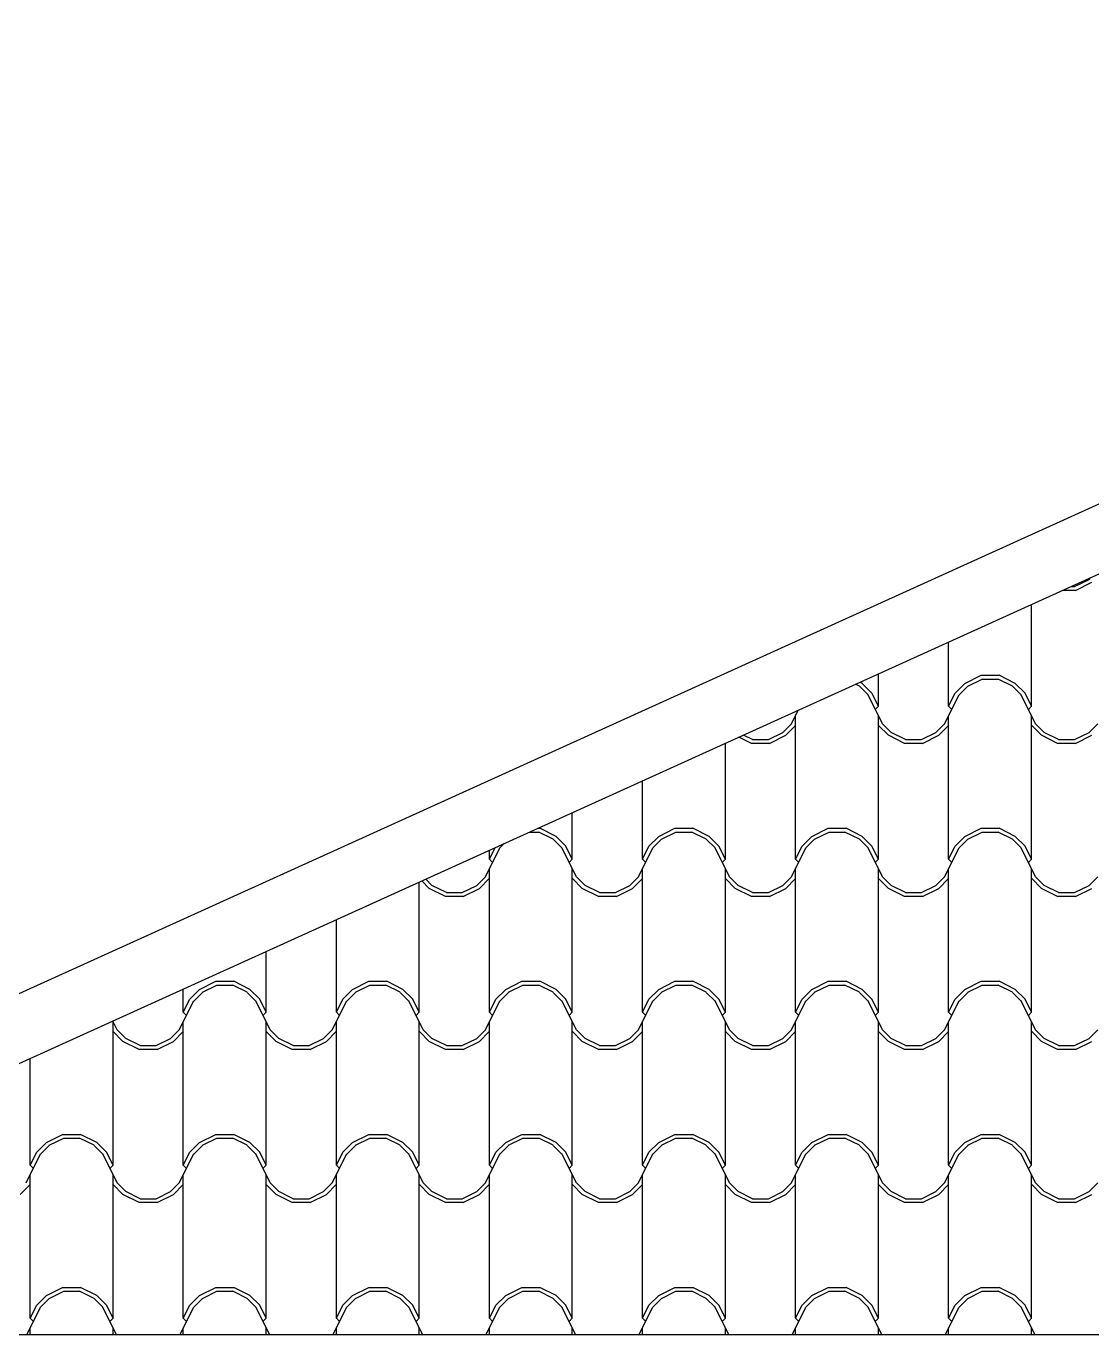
# Model space of a CAD drawing. Extents: x -14.8 to 35.6, y 44.5 to 81.2.
# Drawn here: x -1.911 to -0.241, y 50.193 to 52.245 of the extents above; entities that cross this region are included whole.
import ezdxf

# ---------------------------------------------------------------- set-up
doc = ezdxf.new("R2010")
doc.units = 0
doc.header["$MEASUREMENT"] = 0
doc.layers.add('NUEVO', color=1, linetype='CONTINUOUS')
doc.layers.add('RELLENO', color=7, linetype='CONTINUOUS')

msp = doc.modelspace()

# ---------------------------------------------------------------- linework, layer by layer
at = {"layer": 'NUEVO'}
for p, q in [((1.4227, 52.2452), (-2.9019, 50.284)), ((1.4227, 52.1354), (-2.8606, 50.1929)), ((5.7061, 50.1929), (-2.8606, 50.1929)), ((4.4994, 50.1929), (-2.8606, 50.1929))]:
    msp.add_line(p, q, dxfattribs=at)
at = {"layer": 'RELLENO', "color": 1}
for p, q in [((-0.2675, 51.3664), (-0.2449, 51.3777)), ((-0.2659, 51.3604), (-0.2405, 51.3732)), ((-0.2449, 51.3776), (-0.2421, 51.3804)), ((-0.2659, 51.3604), (-0.2861, 51.3604)), ((-0.2731, 51.3664), (-0.2675, 51.3664)), ((-0.335, 51.1789), (-0.335, 51.3383)), ((-0.465, 51.1789), (-0.465, 51.2793)), ((-0.575, 51.1789), (-0.575, 51.2294)), ((-0.4395, 51.2146), (-0.4141, 51.2273)), ((-0.4141, 51.2273), (-0.3859, 51.2273)), ((-0.3605, 51.2146), (-0.3859, 51.2273)), ((-0.6049, 51.2101), (-0.611, 51.2131)), ((-0.5913, 51.1964), (-0.6049, 51.21)), ((-0.6005, 51.2146), (-0.6039, 51.2163)), ((-0.5852, 51.1993), (-0.6005, 51.2145)), ((-0.4548, 51.1993), (-0.4395, 51.2145)), ((-0.4487, 51.1964), (-0.4351, 51.21)), ((-0.4351, 51.2101), (-0.4125, 51.2214)), ((-0.4125, 51.2213), (-0.3875, 51.2213)), ((-0.3649, 51.2101), (-0.3875, 51.2214)), ((-0.3513, 51.1964), (-0.3649, 51.21)), ((-0.3452, 51.1993), (-0.3605, 51.2145)), ((-0.5687, 51.1513), (-0.5913, 51.1965)), ((-0.5687, 51.1513), (-0.5913, 51.1965)), ((-0.575, 51.1789), (-0.5852, 51.1993)), ((-0.575, 51.1789), (-0.5852, 51.1993)), ((-0.4713, 51.1513), (-0.4487, 51.1965)), ((-0.4713, 51.1513), (-0.4487, 51.1965)), ((-0.465, 51.1789), (-0.4548, 51.1993)), ((-0.465, 51.1789), (-0.4548, 51.1993)), ((-0.3287, 51.1513), (-0.3513, 51.1965)), ((-0.3287, 51.1513), (-0.3513, 51.1965)), ((-0.335, 51.1789), (-0.3452, 51.1993)), ((-0.335, 51.1789), (-0.3452, 51.1993)), ((-0.7113, 51.1513), (-0.7007, 51.1724)), ((-0.7113, 51.1513), (-0.7007, 51.1724)), ((-0.58, 51.1738), (-0.575, 51.1788)), ((-0.46, 51.1738), (-0.465, 51.1788)), ((-0.34, 51.1738), (-0.335, 51.1788)), ((-0.7249, 51.1376), (-0.7113, 51.1512)), ((-0.7205, 51.1331), (-0.7052, 51.1484)), ((-0.705, 50.9389), (-0.705, 51.1639)), ((-0.575, 50.9389), (-0.575, 51.1639)), ((-0.5595, 51.1331), (-0.5748, 51.1484)), ((-0.5551, 51.1376), (-0.5687, 51.1512)), ((-0.4849, 51.1376), (-0.4713, 51.1512)), ((-0.4805, 51.1331), (-0.4652, 51.1484)), ((-0.465, 50.9389), (-0.465, 51.1639)), ((-0.335, 50.9389), (-0.335, 51.1639)), ((-0.3195, 51.1331), (-0.3348, 51.1484)), ((-0.3151, 51.1376), (-0.3287, 51.1512)), ((-0.2449, 51.1376), (-0.2313, 51.1512)), ((-0.7741, 51.1204), (-0.7937, 51.1302)), ((-0.7725, 51.1264), (-0.7866, 51.1334)), ((-0.7725, 51.1264), (-0.7475, 51.1264)), ((-0.7475, 51.1264), (-0.7249, 51.1377)), ((-0.7459, 51.1204), (-0.7205, 51.1331)), ((-0.5341, 51.1204), (-0.5595, 51.1331)), ((-0.5325, 51.1264), (-0.5551, 51.1377)), ((-0.5325, 51.1264), (-0.5075, 51.1264)), ((-0.5075, 51.1264), (-0.4849, 51.1377)), ((-0.5059, 51.1204), (-0.4805, 51.1331)), ((-0.2941, 51.1204), (-0.3195, 51.1331)), ((-0.2925, 51.1264), (-0.3151, 51.1377)), ((-0.2925, 51.1264), (-0.2675, 51.1264)), ((-0.2675, 51.1264), (-0.2449, 51.1377)), ((-0.2659, 51.1204), (-0.2405, 51.1331)), ((-0.815, 50.9389), (-0.815, 51.1206)), ((-0.7459, 51.1204), (-0.7741, 51.1204)), ((-0.5059, 51.1204), (-0.5341, 51.1204)), ((-0.2659, 51.1204), (-0.2941, 51.1204)), ((-0.945, 50.9389), (-0.945, 51.0616)), ((-1.055, 50.9389), (-1.055, 51.0117)), ((-1.122, 50.9813), (-1.1075, 50.9813)), ((-1.1089, 50.9873), (-1.1059, 50.9873)), ((-1.0849, 50.9701), (-1.1075, 50.9814)), ((-1.0805, 50.9746), (-1.1059, 50.9873)), ((-0.9195, 50.9746), (-0.8941, 50.9873)), ((-0.9151, 50.9701), (-0.8925, 50.9814)), ((-0.8941, 50.9873), (-0.8659, 50.9873)), ((-0.8925, 50.9813), (-0.8675, 50.9813)), ((-0.8449, 50.9701), (-0.8675, 50.9814)), ((-0.8405, 50.9746), (-0.8659, 50.9873)), ((-0.6795, 50.9746), (-0.6541, 50.9873)), ((-0.6751, 50.9701), (-0.6525, 50.9814)), ((-0.6541, 50.9873), (-0.6259, 50.9873)), ((-0.6525, 50.9813), (-0.6275, 50.9813)), ((-0.6049, 50.9701), (-0.6275, 50.9814)), ((-0.6005, 50.9746), (-0.6259, 50.9873)), ((-0.4395, 50.9746), (-0.4141, 50.9873)), ((-0.4351, 50.9701), (-0.4125, 50.9814)), ((-0.4141, 50.9873), (-0.3859, 50.9873)), ((-0.4125, 50.9813), (-0.3875, 50.9813)), ((-0.3649, 50.9701), (-0.3875, 50.9814)), ((-0.3605, 50.9746), (-0.3859, 50.9873)), ((-1.1687, 50.9564), (-1.1618, 50.9633)), ((-1.0713, 50.9564), (-1.0849, 50.97)), ((-1.0652, 50.9593), (-1.0805, 50.9745)), ((-0.9348, 50.9593), (-0.9195, 50.9745)), ((-0.9287, 50.9564), (-0.9151, 50.97)), ((-0.8313, 50.9564), (-0.8449, 50.97)), ((-0.8252, 50.9593), (-0.8405, 50.9745)), ((-0.6948, 50.9593), (-0.6795, 50.9745)), ((-0.6887, 50.9564), (-0.6751, 50.97)), ((-0.5913, 50.9564), (-0.6049, 50.97)), ((-0.5852, 50.9593), (-0.6005, 50.9745)), ((-0.4548, 50.9593), (-0.4395, 50.9745)), ((-0.4487, 50.9564), (-0.4351, 50.97)), ((-0.3513, 50.9564), (-0.3649, 50.97)), ((-0.3452, 50.9593), (-0.3605, 50.9745)), ((-1.1913, 50.9113), (-1.1687, 50.9565)), ((-1.1913, 50.9113), (-1.1687, 50.9565)), ((-1.185, 50.9389), (-1.176, 50.9569)), ((-1.185, 50.9389), (-1.176, 50.9569)), ((-1.185, 50.9389), (-1.185, 50.9528)), ((-1.0487, 50.9113), (-1.0713, 50.9565)), ((-1.0487, 50.9113), (-1.0713, 50.9565)), ((-1.055, 50.9389), (-1.0652, 50.9593)), ((-1.055, 50.9389), (-1.0652, 50.9593)), ((-0.9513, 50.9113), (-0.9287, 50.9565)), ((-0.9513, 50.9113), (-0.9287, 50.9565)), ((-0.945, 50.9389), (-0.9348, 50.9593)), ((-0.945, 50.9389), (-0.9348, 50.9593)), ((-0.8087, 50.9113), (-0.8313, 50.9565)), ((-0.8087, 50.9113), (-0.8313, 50.9565)), ((-0.815, 50.9389), (-0.8252, 50.9593)), ((-0.815, 50.9389), (-0.8252, 50.9593)), ((-0.7113, 50.9113), (-0.6887, 50.9565)), ((-0.7113, 50.9113), (-0.6887, 50.9565)), ((-0.705, 50.9389), (-0.6948, 50.9593)), ((-0.705, 50.9389), (-0.6948, 50.9593)), ((-0.5687, 50.9113), (-0.5913, 50.9565)), ((-0.5687, 50.9113), (-0.5913, 50.9565)), ((-0.575, 50.9389), (-0.5852, 50.9593)), ((-0.575, 50.9389), (-0.5852, 50.9593)), ((-0.4713, 50.9113), (-0.4487, 50.9565)), ((-0.4713, 50.9113), (-0.4487, 50.9565)), ((-0.465, 50.9389), (-0.4548, 50.9593)), ((-0.465, 50.9389), (-0.4548, 50.9593)), ((-0.3287, 50.9113), (-0.3513, 50.9565)), ((-0.3287, 50.9113), (-0.3513, 50.9565)), ((-0.335, 50.9389), (-0.3452, 50.9593)), ((-0.335, 50.9389), (-0.3452, 50.9593)), ((-1.18, 50.9338), (-1.185, 50.9388)), ((-1.185, 50.6989), (-1.185, 50.9239)), ((-1.06, 50.9338), (-1.055, 50.9388)), ((-1.055, 50.6989), (-1.055, 50.9239)), ((-0.94, 50.9338), (-0.945, 50.9388)), ((-0.945, 50.6989), (-0.945, 50.9239)), ((-0.82, 50.9338), (-0.815, 50.9388)), ((-0.815, 50.6989), (-0.815, 50.9239)), ((-0.7, 50.9338), (-0.705, 50.9388)), ((-0.705, 50.6989), (-0.705, 50.9239)), ((-0.58, 50.9338), (-0.575, 50.9388)), ((-0.575, 50.6989), (-0.575, 50.9239)), ((-0.46, 50.9338), (-0.465, 50.9388)), ((-0.465, 50.6989), (-0.465, 50.9239)), ((-0.34, 50.9338), (-0.335, 50.9388)), ((-0.335, 50.6989), (-0.335, 50.9239)), ((-1.295, 50.6989), (-1.295, 50.9029)), ((-1.2795, 50.8931), (-1.2911, 50.9047)), ((-1.2751, 50.8976), (-1.2849, 50.9075)), ((-1.2049, 50.8976), (-1.1913, 50.9112)), ((-1.2005, 50.8931), (-1.1852, 50.9084)), ((-1.0395, 50.8931), (-1.0548, 50.9084)), ((-1.0351, 50.8976), (-1.0487, 50.9112)), ((-0.9649, 50.8976), (-0.9513, 50.9112)), ((-0.9605, 50.8931), (-0.9452, 50.9084)), ((-0.7995, 50.8931), (-0.8148, 50.9084)), ((-0.7951, 50.8976), (-0.8087, 50.9112)), ((-0.7249, 50.8976), (-0.7113, 50.9112)), ((-0.7205, 50.8931), (-0.7052, 50.9084)), ((-0.5595, 50.8931), (-0.5748, 50.9084)), ((-0.5551, 50.8976), (-0.5687, 50.9112)), ((-0.4849, 50.8976), (-0.4713, 50.9112)), ((-0.4805, 50.8931), (-0.4652, 50.9084)), ((-0.3195, 50.8931), (-0.3348, 50.9084)), ((-0.3151, 50.8976), (-0.3287, 50.9112)), ((-0.2449, 50.8976), (-0.2313, 50.9112)), ((-1.2541, 50.8804), (-1.2795, 50.8931)), ((-1.2525, 50.8864), (-1.2751, 50.8977)), ((-1.2259, 50.8804), (-1.2541, 50.8804)), ((-1.2525, 50.8864), (-1.2275, 50.8864)), ((-1.2275, 50.8864), (-1.2049, 50.8977)), ((-1.2259, 50.8804), (-1.2005, 50.8931)), ((-1.0141, 50.8804), (-1.0395, 50.8931)), ((-1.0125, 50.8864), (-1.0351, 50.8977)), ((-0.9859, 50.8804), (-1.0141, 50.8804)), ((-1.0125, 50.8864), (-0.9875, 50.8864)), ((-0.9875, 50.8864), (-0.9649, 50.8977)), ((-0.9859, 50.8804), (-0.9605, 50.8931)), ((-0.7741, 50.8804), (-0.7995, 50.8931)), ((-0.7725, 50.8864), (-0.7951, 50.8977)), ((-0.7459, 50.8804), (-0.7741, 50.8804)), ((-0.7725, 50.8864), (-0.7475, 50.8864)), ((-0.7475, 50.8864), (-0.7249, 50.8977)), ((-0.7459, 50.8804), (-0.7205, 50.8931)), ((-0.5341, 50.8804), (-0.5595, 50.8931)), ((-0.5325, 50.8864), (-0.5551, 50.8977)), ((-0.5059, 50.8804), (-0.5341, 50.8804)), ((-0.5325, 50.8864), (-0.5075, 50.8864)), ((-0.5075, 50.8864), (-0.4849, 50.8977)), ((-0.5059, 50.8804), (-0.4805, 50.8931)), ((-0.2941, 50.8804), (-0.3195, 50.8931)), ((-0.2925, 50.8864), (-0.3151, 50.8977)), ((-0.2659, 50.8804), (-0.2941, 50.8804)), ((-0.2925, 50.8864), (-0.2675, 50.8864)), ((-0.2675, 50.8864), (-0.2449, 50.8977)), ((-0.2659, 50.8804), (-0.2405, 50.8931)), ((-1.425, 50.6989), (-1.425, 50.8439)), ((-1.535, 50.6989), (-1.535, 50.7941)), ((-1.665, 50.6989), (-1.665, 50.7351)), ((-1.6548, 50.7193), (-1.6395, 50.7345)), ((-1.6395, 50.7346), (-1.6141, 50.7473)), ((-1.6351, 50.7301), (-1.6125, 50.7414)), ((-1.6141, 50.7473), (-1.5859, 50.7473)), ((-1.6125, 50.7413), (-1.5875, 50.7413)), ((-1.5649, 50.7301), (-1.5875, 50.7414)), ((-1.5605, 50.7346), (-1.5859, 50.7473)), ((-1.5452, 50.7193), (-1.5605, 50.7345)), ((-1.4148, 50.7193), (-1.3995, 50.7345)), ((-1.3995, 50.7346), (-1.3741, 50.7473)), ((-1.3951, 50.7301), (-1.3725, 50.7414)), ((-1.3741, 50.7473), (-1.3459, 50.7473)), ((-1.3725, 50.7413), (-1.3475, 50.7413)), ((-1.3249, 50.7301), (-1.3475, 50.7414)), ((-1.3205, 50.7346), (-1.3459, 50.7473)), ((-1.3052, 50.7193), (-1.3205, 50.7345)), ((-1.1748, 50.7193), (-1.1595, 50.7345)), ((-1.1595, 50.7346), (-1.1341, 50.7473)), ((-1.1551, 50.7301), (-1.1325, 50.7414)), ((-1.1341, 50.7473), (-1.1059, 50.7473)), ((-1.1325, 50.7413), (-1.1075, 50.7413)), ((-1.0849, 50.7301), (-1.1075, 50.7414)), ((-1.0805, 50.7346), (-1.1059, 50.7473)), ((-1.0652, 50.7193), (-1.0805, 50.7345)), ((-0.9348, 50.7193), (-0.9195, 50.7345)), ((-0.9195, 50.7346), (-0.8941, 50.7473)), ((-0.9151, 50.7301), (-0.8925, 50.7414)), ((-0.8941, 50.7473), (-0.8659, 50.7473)), ((-0.8925, 50.7413), (-0.8675, 50.7413)), ((-0.8449, 50.7301), (-0.8675, 50.7414)), ((-0.8405, 50.7346), (-0.8659, 50.7473)), ((-0.8252, 50.7193), (-0.8405, 50.7345)), ((-0.6948, 50.7193), (-0.6795, 50.7345)), ((-0.6795, 50.7346), (-0.6541, 50.7473)), ((-0.6751, 50.7301), (-0.6525, 50.7414)), ((-0.6541, 50.7473), (-0.6259, 50.7473)), ((-0.6525, 50.7413), (-0.6275, 50.7413)), ((-0.6049, 50.7301), (-0.6275, 50.7414)), ((-0.6005, 50.7346), (-0.6259, 50.7473)), ((-0.5852, 50.7193), (-0.6005, 50.7345)), ((-0.4548, 50.7193), (-0.4395, 50.7345)), ((-0.4395, 50.7346), (-0.4141, 50.7473)), ((-0.4351, 50.7301), (-0.4125, 50.7414)), ((-0.4141, 50.7473), (-0.3859, 50.7473)), ((-0.4125, 50.7413), (-0.3875, 50.7413)), ((-0.3649, 50.7301), (-0.3875, 50.7414)), ((-0.3605, 50.7346), (-0.3859, 50.7473)), ((-0.3452, 50.7193), (-0.3605, 50.7345)), ((-1.6713, 50.6713), (-1.6487, 50.7165)), ((-1.6713, 50.6713), (-1.6487, 50.7165)), ((-1.665, 50.6989), (-1.6548, 50.7193)), ((-1.665, 50.6989), (-1.6548, 50.7193)), ((-1.6487, 50.7164), (-1.6351, 50.73)), ((-1.5513, 50.7164), (-1.5649, 50.73)), ((-1.5287, 50.6713), (-1.5513, 50.7165)), ((-1.5287, 50.6713), (-1.5513, 50.7165)), ((-1.535, 50.6989), (-1.5452, 50.7193)), ((-1.535, 50.6989), (-1.5452, 50.7193)), ((-1.4313, 50.6713), (-1.4087, 50.7165)), ((-1.4313, 50.6713), (-1.4087, 50.7165)), ((-1.425, 50.6989), (-1.4148, 50.7193)), ((-1.425, 50.6989), (-1.4148, 50.7193)), ((-1.4087, 50.7164), (-1.3951, 50.73)), ((-1.3113, 50.7164), (-1.3249, 50.73)), ((-1.2887, 50.6713), (-1.3113, 50.7165)), ((-1.2887, 50.6713), (-1.3113, 50.7165)), ((-1.295, 50.6989), (-1.3052, 50.7193)), ((-1.295, 50.6989), (-1.3052, 50.7193)), ((-1.1913, 50.6713), (-1.1687, 50.7165)), ((-1.1913, 50.6713), (-1.1687, 50.7165)), ((-1.185, 50.6989), (-1.1748, 50.7193)), ((-1.185, 50.6989), (-1.1748, 50.7193)), ((-1.1687, 50.7164), (-1.1551, 50.73)), ((-1.0713, 50.7164), (-1.0849, 50.73)), ((-1.0487, 50.6713), (-1.0713, 50.7165)), ((-1.0487, 50.6713), (-1.0713, 50.7165)), ((-1.055, 50.6989), (-1.0652, 50.7193)), ((-1.055, 50.6989), (-1.0652, 50.7193)), ((-0.9513, 50.6713), (-0.9287, 50.7165)), ((-0.9513, 50.6713), (-0.9287, 50.7165)), ((-0.945, 50.6989), (-0.9348, 50.7193)), ((-0.945, 50.6989), (-0.9348, 50.7193)), ((-0.9287, 50.7164), (-0.9151, 50.73)), ((-0.8313, 50.7164), (-0.8449, 50.73)), ((-0.8087, 50.6713), (-0.8313, 50.7165)), ((-0.8087, 50.6713), (-0.8313, 50.7165)), ((-0.815, 50.6989), (-0.8252, 50.7193)), ((-0.815, 50.6989), (-0.8252, 50.7193)), ((-0.7113, 50.6713), (-0.6887, 50.7165)), ((-0.7113, 50.6713), (-0.6887, 50.7165)), ((-0.705, 50.6989), (-0.6948, 50.7193)), ((-0.705, 50.6989), (-0.6948, 50.7193)), ((-0.6887, 50.7164), (-0.6751, 50.73)), ((-0.5913, 50.7164), (-0.6049, 50.73)), ((-0.5687, 50.6713), (-0.5913, 50.7165)), ((-0.5687, 50.6713), (-0.5913, 50.7165)), ((-0.575, 50.6989), (-0.5852, 50.7193)), ((-0.575, 50.6989), (-0.5852, 50.7193)), ((-0.4713, 50.6713), (-0.4487, 50.7165)), ((-0.4713, 50.6713), (-0.4487, 50.7165)), ((-0.465, 50.6989), (-0.4548, 50.7193)), ((-0.465, 50.6989), (-0.4548, 50.7193)), ((-0.4487, 50.7164), (-0.4351, 50.73)), ((-0.3513, 50.7164), (-0.3649, 50.73)), ((-0.3287, 50.6713), (-0.3513, 50.7165)), ((-0.3287, 50.6713), (-0.3513, 50.7165)), ((-0.335, 50.6989), (-0.3452, 50.7193)), ((-0.335, 50.6989), (-0.3452, 50.7193)), ((-1.66, 50.6938), (-1.665, 50.6988)), ((-1.54, 50.6938), (-1.535, 50.6988)), ((-1.42, 50.6938), (-1.425, 50.6988)), ((-1.3, 50.6938), (-1.295, 50.6988)), ((-1.18, 50.6938), (-1.185, 50.6988)), ((-1.06, 50.6938), (-1.055, 50.6988)), ((-0.94, 50.6938), (-0.945, 50.6988)), ((-0.82, 50.6938), (-0.815, 50.6988)), ((-0.7, 50.6938), (-0.705, 50.6988)), ((-0.58, 50.6938), (-0.575, 50.6988)), ((-0.46, 50.6938), (-0.465, 50.6988)), ((-0.34, 50.6938), (-0.335, 50.6988)), ((-1.7687, 50.6713), (-1.7755, 50.685)), ((-1.7687, 50.6713), (-1.7755, 50.685)), ((-1.775, 50.4589), (-1.775, 50.6839)), ((-1.665, 50.4589), (-1.665, 50.6839)), ((-1.535, 50.4589), (-1.535, 50.6839)), ((-1.425, 50.4589), (-1.425, 50.6839)), ((-1.295, 50.4589), (-1.295, 50.6839)), ((-1.185, 50.4589), (-1.185, 50.6839)), ((-1.055, 50.4589), (-1.055, 50.6839)), ((-0.945, 50.4589), (-0.945, 50.6839)), ((-0.815, 50.4589), (-0.815, 50.6839)), ((-0.705, 50.4589), (-0.705, 50.6839)), ((-0.575, 50.4589), (-0.575, 50.6839)), ((-0.465, 50.4589), (-0.465, 50.6839)), ((-0.335, 50.4589), (-0.335, 50.6839)), ((-1.7595, 50.6531), (-1.7748, 50.6684)), ((-1.7551, 50.6576), (-1.7687, 50.6712)), ((-1.7341, 50.6404), (-1.7595, 50.6531)), ((-1.7325, 50.6464), (-1.7551, 50.6577)), ((-1.7075, 50.6464), (-1.6849, 50.6577)), ((-1.7059, 50.6404), (-1.6805, 50.6531)), ((-1.6849, 50.6576), (-1.6713, 50.6712)), ((-1.6805, 50.6531), (-1.6652, 50.6684)), ((-1.5195, 50.6531), (-1.5348, 50.6684)), ((-1.5151, 50.6576), (-1.5287, 50.6712)), ((-1.4941, 50.6404), (-1.5195, 50.6531)), ((-1.4925, 50.6464), (-1.5151, 50.6577)), ((-1.4675, 50.6464), (-1.4449, 50.6577)), ((-1.4659, 50.6404), (-1.4405, 50.6531)), ((-1.4449, 50.6576), (-1.4313, 50.6712)), ((-1.4405, 50.6531), (-1.4252, 50.6684)), ((-1.2795, 50.6531), (-1.2948, 50.6684)), ((-1.2751, 50.6576), (-1.2887, 50.6712)), ((-1.2541, 50.6404), (-1.2795, 50.6531)), ((-1.2525, 50.6464), (-1.2751, 50.6577)), ((-1.2275, 50.6464), (-1.2049, 50.6577)), ((-1.2259, 50.6404), (-1.2005, 50.6531)), ((-1.2049, 50.6576), (-1.1913, 50.6712)), ((-1.2005, 50.6531), (-1.1852, 50.6684)), ((-1.0395, 50.6531), (-1.0548, 50.6684)), ((-1.0351, 50.6576), (-1.0487, 50.6712)), ((-1.0141, 50.6404), (-1.0395, 50.6531)), ((-1.0125, 50.6464), (-1.0351, 50.6577)), ((-0.9875, 50.6464), (-0.9649, 50.6577)), ((-0.9859, 50.6404), (-0.9605, 50.6531)), ((-0.9649, 50.6576), (-0.9513, 50.6712)), ((-0.9605, 50.6531), (-0.9452, 50.6684)), ((-0.7995, 50.6531), (-0.8148, 50.6684)), ((-0.7951, 50.6576), (-0.8087, 50.6712)), ((-0.7741, 50.6404), (-0.7995, 50.6531)), ((-0.7725, 50.6464), (-0.7951, 50.6577)), ((-0.7475, 50.6464), (-0.7249, 50.6577)), ((-0.7459, 50.6404), (-0.7205, 50.6531)), ((-0.7249, 50.6576), (-0.7113, 50.6712)), ((-0.7205, 50.6531), (-0.7052, 50.6684)), ((-0.5595, 50.6531), (-0.5748, 50.6684)), ((-0.5551, 50.6576), (-0.5687, 50.6712)), ((-0.5341, 50.6404), (-0.5595, 50.6531)), ((-0.5325, 50.6464), (-0.5551, 50.6577)), ((-0.5075, 50.6464), (-0.4849, 50.6577)), ((-0.5059, 50.6404), (-0.4805, 50.6531)), ((-0.4849, 50.6576), (-0.4713, 50.6712)), ((-0.4805, 50.6531), (-0.4652, 50.6684)), ((-0.3195, 50.6531), (-0.3348, 50.6684)), ((-0.3151, 50.6576), (-0.3287, 50.6712)), ((-0.2941, 50.6404), (-0.3195, 50.6531)), ((-0.2925, 50.6464), (-0.3151, 50.6577)), ((-0.2675, 50.6464), (-0.2449, 50.6577)), ((-0.2659, 50.6404), (-0.2405, 50.6531)), ((-0.2449, 50.6576), (-0.2313, 50.6712)), ((-1.7059, 50.6404), (-1.7341, 50.6404)), ((-1.7325, 50.6464), (-1.7075, 50.6464)), ((-1.4659, 50.6404), (-1.4941, 50.6404)), ((-1.4925, 50.6464), (-1.4675, 50.6464)), ((-1.2259, 50.6404), (-1.2541, 50.6404)), ((-1.2525, 50.6464), (-1.2275, 50.6464)), ((-0.9859, 50.6404), (-1.0141, 50.6404)), ((-1.0125, 50.6464), (-0.9875, 50.6464)), ((-0.7459, 50.6404), (-0.7741, 50.6404)), ((-0.7725, 50.6464), (-0.7475, 50.6464)), ((-0.5059, 50.6404), (-0.5341, 50.6404)), ((-0.5325, 50.6464), (-0.5075, 50.6464)), ((-0.2659, 50.6404), (-0.2941, 50.6404)), ((-0.2925, 50.6464), (-0.2675, 50.6464)), ((-1.905, 50.4589), (-1.905, 50.6263)), ((-1.8948, 50.4793), (-1.8795, 50.4945)), ((-1.8887, 50.4764), (-1.8751, 50.49)), ((-1.8795, 50.4946), (-1.8541, 50.5073)), ((-1.8751, 50.4901), (-1.8525, 50.5014)), ((-1.8541, 50.5073), (-1.8259, 50.5073)), ((-1.8525, 50.5013), (-1.8275, 50.5013)), ((-1.8049, 50.4901), (-1.8275, 50.5014)), ((-1.8005, 50.4946), (-1.8259, 50.5073)), ((-1.7913, 50.4764), (-1.8049, 50.49)), ((-1.7852, 50.4793), (-1.8005, 50.4945)), ((-1.6548, 50.4793), (-1.6395, 50.4945)), ((-1.6487, 50.4764), (-1.6351, 50.49)), ((-1.6395, 50.4946), (-1.6141, 50.5073)), ((-1.6351, 50.4901), (-1.6125, 50.5014)), ((-1.6141, 50.5073), (-1.5859, 50.5073)), ((-1.6125, 50.5013), (-1.5875, 50.5013)), ((-1.5649, 50.4901), (-1.5875, 50.5014)), ((-1.5605, 50.4946), (-1.5859, 50.5073)), ((-1.5513, 50.4764), (-1.5649, 50.49)), ((-1.5452, 50.4793), (-1.5605, 50.4945)), ((-1.4148, 50.4793), (-1.3995, 50.4945)), ((-1.4087, 50.4764), (-1.3951, 50.49)), ((-1.3995, 50.4946), (-1.3741, 50.5073)), ((-1.3951, 50.4901), (-1.3725, 50.5014)), ((-1.3741, 50.5073), (-1.3459, 50.5073)), ((-1.3725, 50.5013), (-1.3475, 50.5013)), ((-1.3249, 50.4901), (-1.3475, 50.5014)), ((-1.3205, 50.4946), (-1.3459, 50.5073)), ((-1.3113, 50.4764), (-1.3249, 50.49)), ((-1.3052, 50.4793), (-1.3205, 50.4945)), ((-1.1748, 50.4793), (-1.1595, 50.4945)), ((-1.1687, 50.4764), (-1.1551, 50.49)), ((-1.1595, 50.4946), (-1.1341, 50.5073)), ((-1.1551, 50.4901), (-1.1325, 50.5014)), ((-1.1341, 50.5073), (-1.1059, 50.5073)), ((-1.1325, 50.5013), (-1.1075, 50.5013)), ((-1.0849, 50.4901), (-1.1075, 50.5014)), ((-1.0805, 50.4946), (-1.1059, 50.5073)), ((-1.0713, 50.4764), (-1.0849, 50.49)), ((-1.0652, 50.4793), (-1.0805, 50.4945)), ((-0.9348, 50.4793), (-0.9195, 50.4945)), ((-0.9287, 50.4764), (-0.9151, 50.49)), ((-0.9195, 50.4946), (-0.8941, 50.5073)), ((-0.9151, 50.4901), (-0.8925, 50.5014)), ((-0.8941, 50.5073), (-0.8659, 50.5073)), ((-0.8925, 50.5013), (-0.8675, 50.5013)), ((-0.8449, 50.4901), (-0.8675, 50.5014)), ((-0.8405, 50.4946), (-0.8659, 50.5073)), ((-0.8313, 50.4764), (-0.8449, 50.49)), ((-0.8252, 50.4793), (-0.8405, 50.4945)), ((-0.6948, 50.4793), (-0.6795, 50.4945)), ((-0.6887, 50.4764), (-0.6751, 50.49)), ((-0.6795, 50.4946), (-0.6541, 50.5073)), ((-0.6751, 50.4901), (-0.6525, 50.5014)), ((-0.6541, 50.5073), (-0.6259, 50.5073)), ((-0.6525, 50.5013), (-0.6275, 50.5013)), ((-0.6049, 50.4901), (-0.6275, 50.5014)), ((-0.6005, 50.4946), (-0.6259, 50.5073)), ((-0.5913, 50.4764), (-0.6049, 50.49)), ((-0.5852, 50.4793), (-0.6005, 50.4945)), ((-0.4548, 50.4793), (-0.4395, 50.4945)), ((-0.4487, 50.4764), (-0.4351, 50.49)), ((-0.4395, 50.4946), (-0.4141, 50.5073)), ((-0.4351, 50.4901), (-0.4125, 50.5014)), ((-0.4141, 50.5073), (-0.3859, 50.5073)), ((-0.4125, 50.5013), (-0.3875, 50.5013)), ((-0.3649, 50.4901), (-0.3875, 50.5014)), ((-0.3605, 50.4946), (-0.3859, 50.5073)), ((-0.3513, 50.4764), (-0.3649, 50.49)), ((-0.3452, 50.4793), (-0.3605, 50.4945)), ((-1.9113, 50.4313), (-1.8887, 50.4765)), ((-1.9113, 50.4313), (-1.8887, 50.4765)), ((-1.905, 50.4589), (-1.8948, 50.4793)), ((-1.905, 50.4589), (-1.8948, 50.4793)), ((-1.7687, 50.4313), (-1.7913, 50.4765)), ((-1.7687, 50.4313), (-1.7913, 50.4765)), ((-1.775, 50.4589), (-1.7852, 50.4793)), ((-1.775, 50.4589), (-1.7852, 50.4793)), ((-1.6713, 50.4313), (-1.6487, 50.4765)), ((-1.6713, 50.4313), (-1.6487, 50.4765)), ((-1.665, 50.4589), (-1.6548, 50.4793)), ((-1.665, 50.4589), (-1.6548, 50.4793)), ((-1.5287, 50.4313), (-1.5513, 50.4765)), ((-1.5287, 50.4313), (-1.5513, 50.4765)), ((-1.535, 50.4589), (-1.5452, 50.4793)), ((-1.535, 50.4589), (-1.5452, 50.4793)), ((-1.4313, 50.4313), (-1.4087, 50.4765)), ((-1.4313, 50.4313), (-1.4087, 50.4765)), ((-1.425, 50.4589), (-1.4148, 50.4793)), ((-1.425, 50.4589), (-1.4148, 50.4793)), ((-1.2887, 50.4313), (-1.3113, 50.4765)), ((-1.2887, 50.4313), (-1.3113, 50.4765)), ((-1.295, 50.4589), (-1.3052, 50.4793)), ((-1.295, 50.4589), (-1.3052, 50.4793)), ((-1.1913, 50.4313), (-1.1687, 50.4765)), ((-1.1913, 50.4313), (-1.1687, 50.4765)), ((-1.185, 50.4589), (-1.1748, 50.4793)), ((-1.185, 50.4589), (-1.1748, 50.4793)), ((-1.0487, 50.4313), (-1.0713, 50.4765)), ((-1.0487, 50.4313), (-1.0713, 50.4765)), ((-1.055, 50.4589), (-1.0652, 50.4793)), ((-1.055, 50.4589), (-1.0652, 50.4793)), ((-0.9513, 50.4313), (-0.9287, 50.4765)), ((-0.9513, 50.4313), (-0.9287, 50.4765)), ((-0.945, 50.4589), (-0.9348, 50.4793)), ((-0.945, 50.4589), (-0.9348, 50.4793)), ((-0.8087, 50.4313), (-0.8313, 50.4765)), ((-0.8087, 50.4313), (-0.8313, 50.4765)), ((-0.815, 50.4589), (-0.8252, 50.4793)), ((-0.815, 50.4589), (-0.8252, 50.4793)), ((-0.7113, 50.4313), (-0.6887, 50.4765)), ((-0.7113, 50.4313), (-0.6887, 50.4765)), ((-0.705, 50.4589), (-0.6948, 50.4793)), ((-0.705, 50.4589), (-0.6948, 50.4793)), ((-0.5687, 50.4313), (-0.5913, 50.4765)), ((-0.5687, 50.4313), (-0.5913, 50.4765)), ((-0.575, 50.4589), (-0.5852, 50.4793)), ((-0.575, 50.4589), (-0.5852, 50.4793)), ((-0.4713, 50.4313), (-0.4487, 50.4765)), ((-0.4713, 50.4313), (-0.4487, 50.4765)), ((-0.465, 50.4589), (-0.4548, 50.4793)), ((-0.465, 50.4589), (-0.4548, 50.4793)), ((-0.3287, 50.4313), (-0.3513, 50.4765)), ((-0.3287, 50.4313), (-0.3513, 50.4765)), ((-0.335, 50.4589), (-0.3452, 50.4793)), ((-0.335, 50.4589), (-0.3452, 50.4793)), ((-1.9, 50.4538), (-1.905, 50.4588)), ((-1.78, 50.4538), (-1.775, 50.4588)), ((-1.66, 50.4538), (-1.665, 50.4588)), ((-1.54, 50.4538), (-1.535, 50.4588)), ((-1.42, 50.4538), (-1.425, 50.4588)), ((-1.3, 50.4538), (-1.295, 50.4588)), ((-1.18, 50.4538), (-1.185, 50.4588)), ((-1.06, 50.4538), (-1.055, 50.4588)), ((-0.94, 50.4538), (-0.945, 50.4588)), ((-0.82, 50.4538), (-0.815, 50.4588)), ((-0.7, 50.4538), (-0.705, 50.4588)), ((-0.58, 50.4538), (-0.575, 50.4588)), ((-0.46, 50.4538), (-0.465, 50.4588)), ((-0.34, 50.4538), (-0.335, 50.4588)), ((-1.9205, 50.4131), (-1.9052, 50.4284)), ((-1.905, 50.2189), (-1.905, 50.4439)), ((-1.775, 50.2189), (-1.775, 50.4439)), ((-1.7595, 50.4131), (-1.7748, 50.4284)), ((-1.7551, 50.4176), (-1.7687, 50.4312)), ((-1.6849, 50.4176), (-1.6713, 50.4312)), ((-1.6805, 50.4131), (-1.6652, 50.4284)), ((-1.665, 50.2189), (-1.665, 50.4439)), ((-1.535, 50.2189), (-1.535, 50.4439)), ((-1.5195, 50.4131), (-1.5348, 50.4284)), ((-1.5151, 50.4176), (-1.5287, 50.4312)), ((-1.4449, 50.4176), (-1.4313, 50.4312)), ((-1.4405, 50.4131), (-1.4252, 50.4284)), ((-1.425, 50.2189), (-1.425, 50.4439)), ((-1.295, 50.2189), (-1.295, 50.4439)), ((-1.2795, 50.4131), (-1.2948, 50.4284)), ((-1.2751, 50.4176), (-1.2887, 50.4312)), ((-1.2049, 50.4176), (-1.1913, 50.4312)), ((-1.2005, 50.4131), (-1.1852, 50.4284)), ((-1.185, 50.2189), (-1.185, 50.4439)), ((-1.055, 50.2189), (-1.055, 50.4439)), ((-1.0395, 50.4131), (-1.0548, 50.4284)), ((-1.0351, 50.4176), (-1.0487, 50.4312)), ((-0.9649, 50.4176), (-0.9513, 50.4312)), ((-0.9605, 50.4131), (-0.9452, 50.4284)), ((-0.945, 50.2189), (-0.945, 50.4439)), ((-0.815, 50.2189), (-0.815, 50.4439)), ((-0.7995, 50.4131), (-0.8148, 50.4284)), ((-0.7951, 50.4176), (-0.8087, 50.4312)), ((-0.7249, 50.4176), (-0.7113, 50.4312)), ((-0.7205, 50.4131), (-0.7052, 50.4284)), ((-0.705, 50.2189), (-0.705, 50.4439)), ((-0.575, 50.2189), (-0.575, 50.4439)), ((-0.5595, 50.4131), (-0.5748, 50.4284)), ((-0.5551, 50.4176), (-0.5687, 50.4312)), ((-0.4849, 50.4176), (-0.4713, 50.4312)), ((-0.4805, 50.4131), (-0.4652, 50.4284)), ((-0.465, 50.2189), (-0.465, 50.4439)), ((-0.335, 50.2189), (-0.335, 50.4439)), ((-0.3195, 50.4131), (-0.3348, 50.4284)), ((-0.3151, 50.4176), (-0.3287, 50.4312)), ((-0.2449, 50.4176), (-0.2313, 50.4312)), ((-1.7341, 50.4004), (-1.7595, 50.4131)), ((-1.7325, 50.4064), (-1.7551, 50.4177)), ((-1.7325, 50.4064), (-1.7075, 50.4064)), ((-1.7075, 50.4064), (-1.6849, 50.4177)), ((-1.7059, 50.4004), (-1.6805, 50.4131)), ((-1.4941, 50.4004), (-1.5195, 50.4131)), ((-1.4925, 50.4064), (-1.5151, 50.4177)), ((-1.4925, 50.4064), (-1.4675, 50.4064)), ((-1.4675, 50.4064), (-1.4449, 50.4177)), ((-1.4659, 50.4004), (-1.4405, 50.4131)), ((-1.2541, 50.4004), (-1.2795, 50.4131)), ((-1.2525, 50.4064), (-1.2751, 50.4177)), ((-1.2525, 50.4064), (-1.2275, 50.4064)), ((-1.2275, 50.4064), (-1.2049, 50.4177)), ((-1.2259, 50.4004), (-1.2005, 50.4131)), ((-1.0141, 50.4004), (-1.0395, 50.4131)), ((-1.0125, 50.4064), (-1.0351, 50.4177)), ((-1.0125, 50.4064), (-0.9875, 50.4064)), ((-0.9875, 50.4064), (-0.9649, 50.4177)), ((-0.9859, 50.4004), (-0.9605, 50.4131)), ((-0.7741, 50.4004), (-0.7995, 50.4131)), ((-0.7725, 50.4064), (-0.7951, 50.4177)), ((-0.7725, 50.4064), (-0.7475, 50.4064)), ((-0.7475, 50.4064), (-0.7249, 50.4177)), ((-0.7459, 50.4004), (-0.7205, 50.4131)), ((-0.5341, 50.4004), (-0.5595, 50.4131)), ((-0.5325, 50.4064), (-0.5551, 50.4177)), ((-0.5325, 50.4064), (-0.5075, 50.4064)), ((-0.5075, 50.4064), (-0.4849, 50.4177)), ((-0.5059, 50.4004), (-0.4805, 50.4131)), ((-0.2941, 50.4004), (-0.3195, 50.4131)), ((-0.2925, 50.4064), (-0.3151, 50.4177)), ((-0.2925, 50.4064), (-0.2675, 50.4064)), ((-0.2675, 50.4064), (-0.2449, 50.4177)), ((-0.2659, 50.4004), (-0.2405, 50.4131)), ((-1.7059, 50.4004), (-1.7341, 50.4004)), ((-1.4659, 50.4004), (-1.4941, 50.4004)), ((-1.2259, 50.4004), (-1.2541, 50.4004)), ((-0.9859, 50.4004), (-1.0141, 50.4004)), ((-0.7459, 50.4004), (-0.7741, 50.4004)), ((-0.5059, 50.4004), (-0.5341, 50.4004)), ((-0.2659, 50.4004), (-0.2941, 50.4004)), ((-1.8795, 50.2546), (-1.8541, 50.2673)), ((-1.8541, 50.2673), (-1.8259, 50.2673)), ((-1.8005, 50.2546), (-1.8259, 50.2673)), ((-1.6395, 50.2546), (-1.6141, 50.2673)), ((-1.6141, 50.2673), (-1.5859, 50.2673)), ((-1.5605, 50.2546), (-1.5859, 50.2673)), ((-1.3995, 50.2546), (-1.3741, 50.2673)), ((-1.3741, 50.2673), (-1.3459, 50.2673)), ((-1.3205, 50.2546), (-1.3459, 50.2673)), ((-1.1595, 50.2546), (-1.1341, 50.2673)), ((-1.1341, 50.2673), (-1.1059, 50.2673)), ((-1.0805, 50.2546), (-1.1059, 50.2673)), ((-0.9195, 50.2546), (-0.8941, 50.2673)), ((-0.8941, 50.2673), (-0.8659, 50.2673)), ((-0.8405, 50.2546), (-0.8659, 50.2673)), ((-0.6795, 50.2546), (-0.6541, 50.2673)), ((-0.6541, 50.2673), (-0.6259, 50.2673)), ((-0.6005, 50.2546), (-0.6259, 50.2673)), ((-0.4395, 50.2546), (-0.4141, 50.2673)), ((-0.4141, 50.2673), (-0.3859, 50.2673)), ((-0.3605, 50.2546), (-0.3859, 50.2673)), ((-1.8948, 50.2393), (-1.8795, 50.2545)), ((-1.8887, 50.2364), (-1.8751, 50.25)), ((-1.8751, 50.2501), (-1.8525, 50.2614)), ((-1.8525, 50.2613), (-1.8275, 50.2613)), ((-1.8049, 50.2501), (-1.8275, 50.2614)), ((-1.7913, 50.2364), (-1.8049, 50.25)), ((-1.7852, 50.2393), (-1.8005, 50.2545)), ((-1.6548, 50.2393), (-1.6395, 50.2545)), ((-1.6487, 50.2364), (-1.6351, 50.25)), ((-1.6351, 50.2501), (-1.6125, 50.2614)), ((-1.6125, 50.2613), (-1.5875, 50.2613)), ((-1.5649, 50.2501), (-1.5875, 50.2614)), ((-1.5513, 50.2364), (-1.5649, 50.25)), ((-1.5452, 50.2393), (-1.5605, 50.2545)), ((-1.4148, 50.2393), (-1.3995, 50.2545)), ((-1.4087, 50.2364), (-1.3951, 50.25)), ((-1.3951, 50.2501), (-1.3725, 50.2614)), ((-1.3725, 50.2613), (-1.3475, 50.2613)), ((-1.3249, 50.2501), (-1.3475, 50.2614)), ((-1.3113, 50.2364), (-1.3249, 50.25)), ((-1.3052, 50.2393), (-1.3205, 50.2545)), ((-1.1748, 50.2393), (-1.1595, 50.2545)), ((-1.1687, 50.2364), (-1.1551, 50.25)), ((-1.1551, 50.2501), (-1.1325, 50.2614)), ((-1.1325, 50.2613), (-1.1075, 50.2613)), ((-1.0849, 50.2501), (-1.1075, 50.2614)), ((-1.0713, 50.2364), (-1.0849, 50.25)), ((-1.0652, 50.2393), (-1.0805, 50.2545)), ((-0.9348, 50.2393), (-0.9195, 50.2545)), ((-0.9287, 50.2364), (-0.9151, 50.25)), ((-0.9151, 50.2501), (-0.8925, 50.2614)), ((-0.8925, 50.2613), (-0.8675, 50.2613)), ((-0.8449, 50.2501), (-0.8675, 50.2614)), ((-0.8313, 50.2364), (-0.8449, 50.25)), ((-0.8252, 50.2393), (-0.8405, 50.2545)), ((-0.6948, 50.2393), (-0.6795, 50.2545)), ((-0.6887, 50.2364), (-0.6751, 50.25)), ((-0.6751, 50.2501), (-0.6525, 50.2614)), ((-0.6525, 50.2613), (-0.6275, 50.2613)), ((-0.6049, 50.2501), (-0.6275, 50.2614)), ((-0.5913, 50.2364), (-0.6049, 50.25)), ((-0.5852, 50.2393), (-0.6005, 50.2545)), ((-0.4548, 50.2393), (-0.4395, 50.2545)), ((-0.4487, 50.2364), (-0.4351, 50.25)), ((-0.4351, 50.2501), (-0.4125, 50.2614)), ((-0.4125, 50.2613), (-0.3875, 50.2613)), ((-0.3649, 50.2501), (-0.3875, 50.2614)), ((-0.3513, 50.2364), (-0.3649, 50.25)), ((-0.3452, 50.2393), (-0.3605, 50.2545)), ((-1.9105, 50.1929), (-1.8887, 50.2365)), ((-1.9105, 50.1929), (-1.8887, 50.2365)), ((-1.905, 50.2189), (-1.8948, 50.2393)), ((-1.905, 50.2189), (-1.8948, 50.2393)), ((-1.7695, 50.1929), (-1.7913, 50.2365)), ((-1.7695, 50.1929), (-1.7913, 50.2365)), ((-1.775, 50.2189), (-1.7852, 50.2393)), ((-1.775, 50.2189), (-1.7852, 50.2393)), ((-1.6705, 50.1929), (-1.6487, 50.2365)), ((-1.6705, 50.1929), (-1.6487, 50.2365)), ((-1.665, 50.2189), (-1.6548, 50.2393)), ((-1.665, 50.2189), (-1.6548, 50.2393)), ((-1.5295, 50.1929), (-1.5513, 50.2365)), ((-1.5295, 50.1929), (-1.5513, 50.2365)), ((-1.535, 50.2189), (-1.5452, 50.2393)), ((-1.535, 50.2189), (-1.5452, 50.2393)), ((-1.4305, 50.1929), (-1.4087, 50.2365)), ((-1.4305, 50.1929), (-1.4087, 50.2365)), ((-1.425, 50.2189), (-1.4148, 50.2393)), ((-1.425, 50.2189), (-1.4148, 50.2393)), ((-1.2895, 50.1929), (-1.3113, 50.2365)), ((-1.2895, 50.1929), (-1.3113, 50.2365)), ((-1.295, 50.2189), (-1.3052, 50.2393)), ((-1.295, 50.2189), (-1.3052, 50.2393)), ((-1.1905, 50.1929), (-1.1687, 50.2365)), ((-1.1905, 50.1929), (-1.1687, 50.2365)), ((-1.185, 50.2189), (-1.1748, 50.2393)), ((-1.185, 50.2189), (-1.1748, 50.2393)), ((-1.0495, 50.1929), (-1.0713, 50.2365)), ((-1.0495, 50.1929), (-1.0713, 50.2365)), ((-1.055, 50.2189), (-1.0652, 50.2393)), ((-1.055, 50.2189), (-1.0652, 50.2393)), ((-0.9505, 50.1929), (-0.9287, 50.2365)), ((-0.9505, 50.1929), (-0.9287, 50.2365)), ((-0.945, 50.2189), (-0.9348, 50.2393)), ((-0.945, 50.2189), (-0.9348, 50.2393)), ((-0.8095, 50.1929), (-0.8313, 50.2365)), ((-0.8095, 50.1929), (-0.8313, 50.2365)), ((-0.815, 50.2189), (-0.8252, 50.2393)), ((-0.815, 50.2189), (-0.8252, 50.2393)), ((-0.7105, 50.1929), (-0.6887, 50.2365)), ((-0.7105, 50.1929), (-0.6887, 50.2365)), ((-0.705, 50.2189), (-0.6948, 50.2393)), ((-0.705, 50.2189), (-0.6948, 50.2393)), ((-0.5695, 50.1929), (-0.5913, 50.2365)), ((-0.5695, 50.1929), (-0.5913, 50.2365)), ((-0.575, 50.2189), (-0.5852, 50.2393)), ((-0.575, 50.2189), (-0.5852, 50.2393)), ((-0.4705, 50.1929), (-0.4487, 50.2365)), ((-0.4705, 50.1929), (-0.4487, 50.2365)), ((-0.465, 50.2189), (-0.4548, 50.2393)), ((-0.465, 50.2189), (-0.4548, 50.2393)), ((-0.3295, 50.1929), (-0.3513, 50.2365)), ((-0.3295, 50.1929), (-0.3513, 50.2365)), ((-0.335, 50.2189), (-0.3452, 50.2393)), ((-0.335, 50.2189), (-0.3452, 50.2393)), ((-1.9, 50.2138), (-1.905, 50.2188)), ((-1.905, 50.1929), (-1.905, 50.2039)), ((-1.78, 50.2138), (-1.775, 50.2188)), ((-1.775, 50.1929), (-1.775, 50.2039)), ((-1.66, 50.2138), (-1.665, 50.2188)), ((-1.665, 50.1929), (-1.665, 50.2039)), ((-1.54, 50.2138), (-1.535, 50.2188)), ((-1.535, 50.1929), (-1.535, 50.2039)), ((-1.42, 50.2138), (-1.425, 50.2188)), ((-1.425, 50.1929), (-1.425, 50.2039)), ((-1.3, 50.2138), (-1.295, 50.2188)), ((-1.295, 50.1929), (-1.295, 50.2039)), ((-1.18, 50.2138), (-1.185, 50.2188)), ((-1.185, 50.1929), (-1.185, 50.2039)), ((-1.06, 50.2138), (-1.055, 50.2188)), ((-1.055, 50.1929), (-1.055, 50.2039)), ((-0.94, 50.2138), (-0.945, 50.2188)), ((-0.945, 50.1929), (-0.945, 50.2039)), ((-0.82, 50.2138), (-0.815, 50.2188)), ((-0.815, 50.1929), (-0.815, 50.2039)), ((-0.7, 50.2138), (-0.705, 50.2188)), ((-0.705, 50.1929), (-0.705, 50.2039)), ((-0.58, 50.2138), (-0.575, 50.2188)), ((-0.575, 50.1929), (-0.575, 50.2039)), ((-0.46, 50.2138), (-0.465, 50.2188)), ((-0.465, 50.1929), (-0.465, 50.2039)), ((-0.34, 50.2138), (-0.335, 50.2188)), ((-0.335, 50.1929), (-0.335, 50.2039))]:
    msp.add_line(p, q, dxfattribs=at)

doc.saveas('drawing.dxf')
